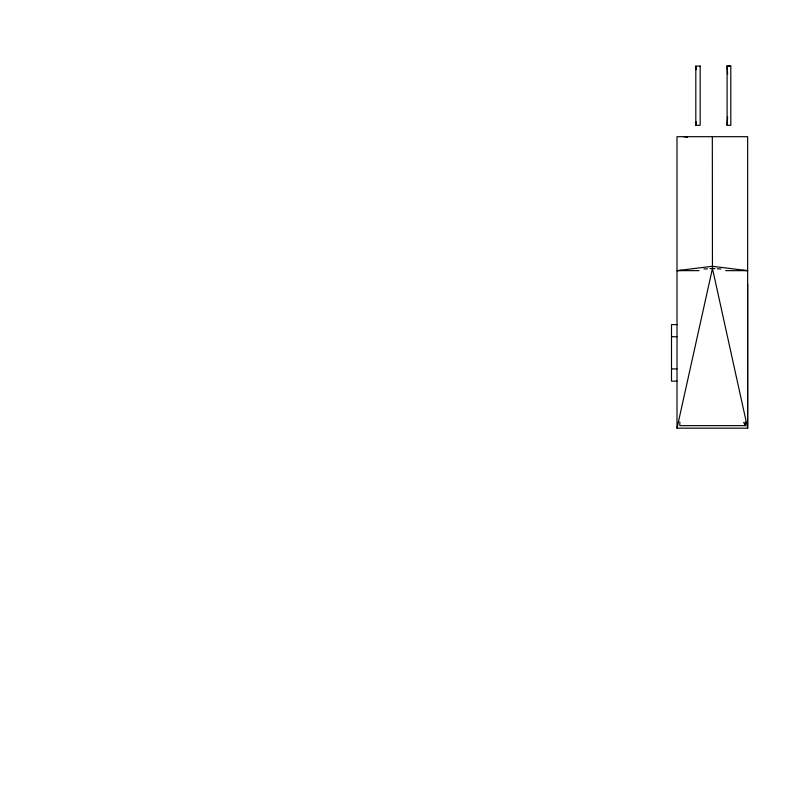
<?xml version="1.0" encoding="UTF-8"?>
<svg xmlns="http://www.w3.org/2000/svg" width="787" height="787" viewBox="0 0 787 787"><rect width="100%" height="100%" fill="white"/><g stroke="black" fill="none" stroke-linecap="round" stroke-linejoin="round"><path stroke-width="1.18" d="M747.65 283.969L747.65 428.187L677.007 428.158L677.007 136.692L747.65 136.692L747.65 428.187L712.451 268.475L712.333 136.692M727.09 125.31L727.09 65.98L730.808 66.118L730.808 125.31L727.09 125.31L727.621 116.85M700.164 65.98L700.164 125.31L695.816 125.31L696.082 121.759M677.007 428.187L712.451 268.475L714.881 268.623M699.082 270.649L677.007 270.649L712.333 266.301L747.65 270.649L725.644 270.649M677.007 270.649L681.896 270.354M703.903 268.997L707.562 268.78M710.012 268.623L712.451 268.475M695.816 125.31L695.816 66.118L700.164 66.118M727.09 66.118L730.808 66.118M677.007 324.618L671.498 324.618L671.498 381.144L677.007 381.144M671.498 336.728L677.007 336.728M671.498 368.906L677.007 368.906M745.338 421.96L745.338 425.639L679.82 425.639L679.82 421.96M717.311 268.78L720.951 268.997M742.8 270.354L747.65 270.649M683.854 136.692L687.474 137.312M743.705 422.353L745.338 425.639M695.816 66.118L696.082 69.669M727.09 65.98L727.621 74.46"/></g></svg>
